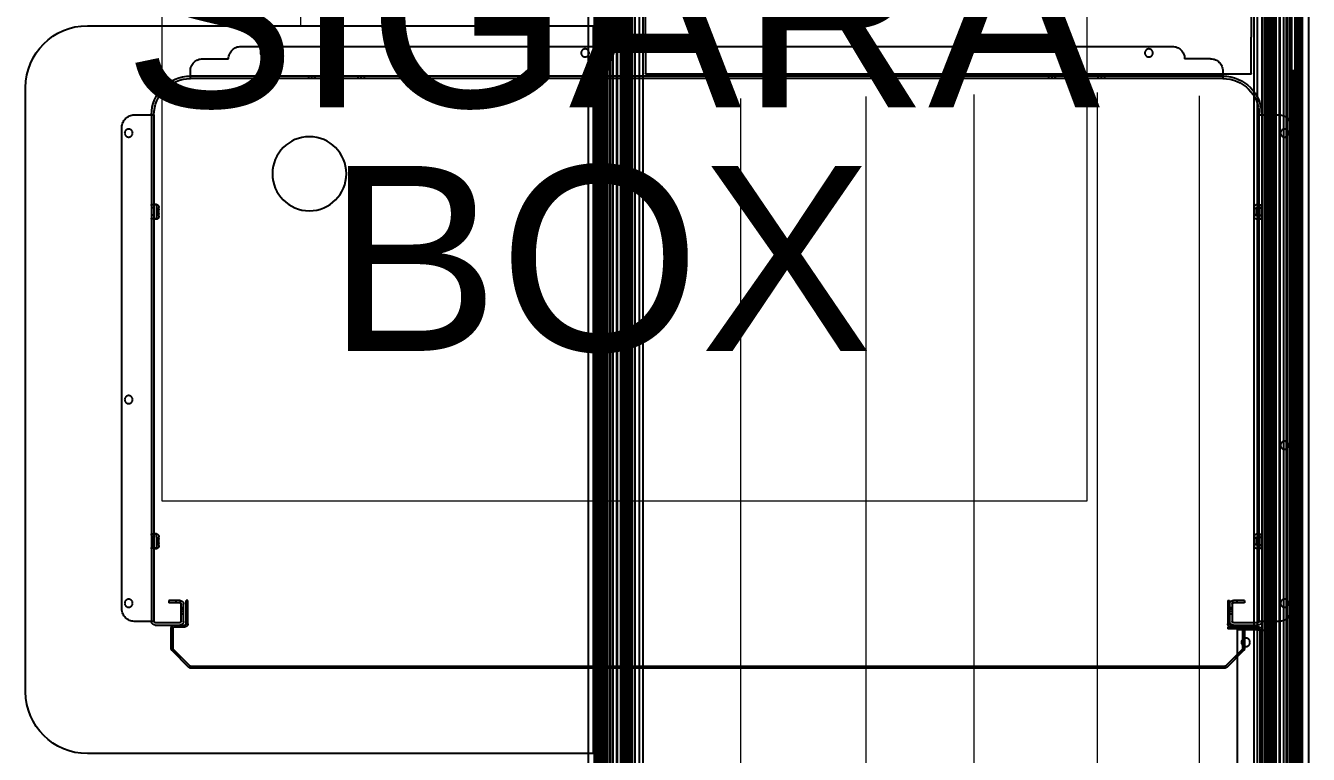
# Model space of a CAD drawing. Extents: x 2698 to 184165, y 3805 to 33846.
# Drawn here: x 162608.5 to 162712.5, y 29877.1 to 29936.1 of the extents above; entities that cross this region are included whole.
import ezdxf
from ezdxf.enums import TextEntityAlignment as Align

# ---------------------------------------------------------------- set-up
doc = ezdxf.new("R2010")
doc.units = 0
doc.header["$LTSCALE"] = 2
doc.linetypes.add('HIDDEN2', pattern=[4.7625, 3.175, -1.5875])
doc.layers.get('0').update_dxf_attribs({"color": 252, "linetype": 'CONTINUOUS'})
doc.layers.add('_MCA-0-MIM', color=252, linetype='CONTINUOUS', lineweight=18)
for name, color, linetype in [('BUTOIR_AVANT', 252, 'CONTINUOUS'), ('JONC_ISOGAINE_20', 252, 'CONTINUOUS'), ('JONC_MAIN_COURAN', 252, 'CONTINUOUS'), ('Planogram', 252, 'CONTINUOUS'), ('PROFIL_ALCAN_20°', 252, 'CONTINUOUS'), ('T01265__', 252, 'CONTINUOUS'), ('T01267__', 252, 'CONTINUOUS'), ('T01268__', 252, 'CONTINUOUS'), ('T01278__', 252, 'CONTINUOUS')]:
    doc.layers.add(name, color=color, linetype=linetype)
doc.styles.get("Standard").update_dxf_attribs({"font": 'arial.ttf'})
doc.styles.add('Text Of Place', font='swissl.ttf', dxfattribs={"height": 50})

# ---------------------------------------------------------------- blocks, each defined once
blk = doc.blocks.new('250 cm kasa')
at = {"ltscale": 25.4}
for p, q in [((7.05, 228.46), (7.05, 127.34)), ((15.31, 228.74), (15.31, 127.34)), ((25.33, 228.58), (25.33, 127.18)), ((34.07, 228.42), (34.07, 126.86)), ((44.24, 228.26), (44.24, 126.86))]:
    blk.add_line(p, q, dxfattribs=at)
at = {"layer": 'BUTOIR_AVANT', "linetype": 'Continuous', "ltscale": 25.4}
for p, q in [((2.83, 235.35), (2.83, 233.22)), ((51.93, 233.22), (51.93, 235.35)), ((2.83, 233.2), (2.83, 233.22)), ((2.83, 232.91), (2.83, 233.2)), ((51.93, 233.22), (51.93, 233.2)), ((51.93, 233.2), (51.93, 232.91)), ((2.83, 230.44), (2.83, 232.91)), ((51.93, 232.91), (51.93, 230.44)), ((2.83, 230.28), (2.83, 230.44)), ((2.88, 230.23), (51.88, 230.23)), ((51.93, 230.44), (51.93, 230.28))]:
    blk.add_line(p, q, dxfattribs=at)
for points in [[(2.83, 230.28), (2.83, 230.26), (2.84, 230.24), (2.87, 230.23), (2.88, 230.23)], [(51.88, 230.23), (51.9, 230.23), (51.92, 230.24), (51.93, 230.26), (51.93, 230.28)]]:
    blk.add_rational_spline(points, [1.17157287525, 1.05719095842, 0.942809041582, 1.05719095842, 1.17157287525], degree=3, dxfattribs=at)
at = {"layer": 'JONC_ISOGAINE_20', "linetype": 'HIDDEN2', "ltscale": 25.4}
for p, q in [((-1.04, 239.74), (-1.04, 69.27)), ((55.81, 119.27), (55.81, 239.74)), ((-1.3, 238.9), (-1.3, 69.27)), ((-0.8, 238.72), (-0.8, 69.27)), ((55.56, 119.27), (55.56, 238.72)), ((56.06, 119.27), (56.06, 238.9)), ((-1.05, 237.16), (-1.05, 69.27)), ((55.82, 119.27), (55.82, 237.16)), ((-0.7, 237.03), (-0.7, 69.27)), ((55.46, 119.27), (55.46, 237.03))]:
    blk.add_line(p, q, dxfattribs=at)
at = {"layer": 'JONC_ISOGAINE_20', "linetype": 'Continuous', "ltscale": 25.4}
for p, q in [((-1.8, 236.95), (-1.8, 69.27)), ((56.56, 119.27), (56.56, 236.94))]:
    blk.add_line(p, q, dxfattribs=at)
at = {"layer": 'JONC_MAIN_COURAN', "linetype": 'HIDDEN2', "ltscale": 25.4}
for p, q in [((0.51, 237.1), (0.51, 131.27)), ((1.01, 237.1), (1.01, 131.27)), ((53.76, 131.27), (53.76, 237.1)), ((54.26, 131.27), (54.26, 237.1)), ((-0.09, 236.78), (-0.09, 131.27)), ((0.21, 236.63), (0.21, 131.27)), ((0.53, 236.63), (0.53, 131.27)), ((1.03, 236.63), (1.03, 131.27)), ((1.31, 236.63), (1.31, 131.27)), ((1.61, 236.78), (1.61, 131.27)), ((1.98, 236.58), (1.98, 131.27)), ((2.35, 236.49), (2.35, 131.27)), ((52.41, 131.27), (52.41, 236.49)), ((52.78, 131.27), (52.78, 236.58)), ((53.16, 131.27), (53.16, 236.78)), ((53.46, 131.27), (53.46, 236.63)), ((53.73, 131.27), (53.73, 236.63)), ((54.23, 131.27), (54.23, 236.63)), ((54.56, 131.27), (54.56, 236.63)), ((54.86, 131.27), (54.86, 236.78))]:
    blk.add_line(p, q, dxfattribs=at)
at = {"layer": 'JONC_MAIN_COURAN', "linetype": 'Continuous', "ltscale": 25.4}
for p, q in [((-0.42, 235.98), (-0.42, 132.27)), ((2.63, 235.28), (2.63, 132.27)), ((52.13, 132.27), (52.13, 235.28)), ((55.19, 132.27), (55.19, 235.98))]:
    blk.add_line(p, q, dxfattribs=at)
at = {"layer": 'PROFIL_ALCAN_20°', "linetype": 'HIDDEN2', "ltscale": 25.4}
for p, q in [((1.28, 240.27), (1.28, 69.27)), ((53.48, 119.27), (53.48, 240.27)), ((-0.26, 240.02), (-0.26, 69.27)), ((0.01, 240.14), (0.01, 69.27)), ((0.56, 240.14), (0.56, 69.27)), ((0.84, 240.02), (0.84, 69.27)), ((53.93, 119.27), (53.93, 240.02)), ((54.2, 119.27), (54.2, 240.14)), ((54.75, 119.27), (54.75, 240.14)), ((55.03, 119.27), (55.03, 240.02)), ((-1.25, 238.91), (-1.25, 69.27)), ((-0.9, 238.82), (-0.9, 69.27)), ((-0.35, 238.7), (-0.35, 69.27)), ((55.11, 119.27), (55.11, 238.7)), ((55.66, 119.27), (55.66, 238.82)), ((56.01, 119.27), (56.01, 238.91)), ((-1.13, 237.15), (-1.13, 69.27)), ((0.93, 237.23), (0.93, 119.27)), ((1.18, 237.23), (1.18, 128.41)), ((1.34, 237.74), (1.34, 69.27)), ((1.38, 237.74), (1.38, 69.27)), ((1.44, 237.68), (1.44, 69.27)), ((1.46, 69.27), (1.46, 237.79)), ((1.46, 237.69), (1.46, 69.27)), ((1.58, 237.21), (1.58, 69.27)), ((1.62, 237.69), (1.62, 69.27)), ((1.63, 237.79), (1.63, 69.27)), ((1.64, 237.68), (1.64, 69.27)), ((1.7, 237.74), (1.7, 69.27)), ((1.74, 237.74), (1.74, 69.27)), ((1.78, 237.8), (1.78, 69.27)), ((52.98, 119.27), (52.98, 237.8)), ((53.02, 119.27), (53.02, 237.74)), ((53.06, 119.27), (53.06, 237.74)), ((53.12, 119.27), (53.12, 237.68)), ((53.14, 119.27), (53.14, 237.79)), ((53.14, 119.27), (53.14, 237.69)), ((53.18, 119.27), (53.18, 237.21)), ((53.3, 119.27), (53.3, 237.69)), ((53.31, 237.79), (53.31, 119.27)), ((53.32, 119.27), (53.32, 237.68)), ((53.38, 119.27), (53.38, 237.74)), ((53.42, 119.27), (53.42, 237.74)), ((53.58, 128.41), (53.58, 237.23)), ((53.83, 119.27), (53.83, 237.23)), ((55.9, 119.27), (55.9, 237.15)), ((-0.6, 69.27), (-0.6, 237)), ((-0.3, 236.78), (-0.3, 69.27)), ((1.73, 236.78), (1.73, 69.27)), ((53.03, 119.27), (53.03, 236.78)), ((55.06, 119.27), (55.06, 236.78)), ((55.36, 237), (55.36, 119.27))]:
    blk.add_line(p, q, dxfattribs=at)
at = {"layer": 'PROFIL_ALCAN_20°', "linetype": 'Continuous', "ltscale": 25.4}
for p, q in [((-1.24, 236.47), (-1.24, 69.27)), ((-1.02, 236.3), (-1.02, 69.27)), ((55.78, 119.27), (55.78, 236.3)), ((56.01, 119.27), (56.01, 236.46))]:
    blk.add_line(p, q, dxfattribs=at)
at = {"layer": 'T01265__', "linetype": 'HIDDEN2', "ltscale": 25.4}
for p, q in [((84.73, 232.47), (9.23, 232.47)), ((6.13, 231.47), (8.23, 231.47)), ((87.83, 231.47), (85.73, 231.47)), ((5.13, 230.47), (5.13, 230.17)), ((5.13, 230.17), (5.13, 229.87)), ((5.13, 230.07), (88.83, 230.07)), ((5.13, 229.87), (88.83, 229.87)), ((14.73, 230.07), (14.73, 229.87)), ((14.98, 229.87), (14.98, 230.07)), ((15.23, 229.87), (15.23, 230.07)), ((15.23, 229.87), (15.23, 230.07)), ((16.73, 230.07), (16.73, 229.87)), ((17.23, 229.87), (17.23, 230.07)), ((18.73, 229.87), (18.73, 230.07)), ((18.73, 230.07), (18.73, 229.87)), ((18.98, 229.87), (18.98, 230.07)), ((19.23, 229.87), (19.23, 230.07)), ((74.73, 230.07), (74.73, 229.87)), ((74.98, 229.87), (74.98, 230.07)), ((75.23, 229.87), (75.23, 230.07)), ((75.23, 229.87), (75.23, 230.07)), ((76.73, 230.07), (76.73, 229.87)), ((77.23, 229.87), (77.23, 230.07)), ((78.73, 229.87), (78.73, 230.07)), ((78.73, 230.07), (78.73, 229.87)), ((78.98, 229.87), (78.98, 230.07)), ((79.23, 229.87), (79.23, 230.07)), ((88.83, 230.17), (88.83, 230.47)), ((88.83, 229.87), (88.83, 230.17)), ((1.88, 226.92), (0.58, 226.92)), ((2.18, 226.92), (1.88, 226.92)), ((2.18, 185.87), (2.18, 226.92)), ((91.78, 226.92), (91.78, 185.87)), ((92.08, 226.92), (91.78, 226.92)), ((91.98, 226.92), (91.98, 185.87)), ((93.38, 226.92), (92.08, 226.92)), ((-0.42, 225.92), (-0.42, 186.87)), ((94.38, 186.87), (94.38, 225.92)), ((2.18, 219.64), (1.98, 219.64)), ((2.01, 218.59), (2.01, 219.53)), ((2.38, 219.66), (2.18, 219.66)), ((2.28, 219.64), (2.18, 219.64)), ((2.28, 219.64), (2.28, 219.38)), ((2.38, 219.41), (2.28, 219.41)), ((2.38, 219.22), (2.38, 219.41)), ((2.58, 219.41), (2.58, 219.22)), ((91.38, 219.22), (91.38, 219.41)), ((91.58, 219.66), (91.78, 219.66)), ((91.58, 219.64), (91.58, 219.38)), ((91.58, 219.64), (91.78, 219.64)), ((91.78, 219.64), (91.98, 219.64)), ((91.96, 218.59), (91.96, 219.53)), ((2.18, 219.38), (1.98, 219.38)), ((2.18, 218.78), (1.98, 218.78)), ((2.18, 218.49), (1.98, 218.49)), ((2.28, 218.49), (2.18, 218.49)), ((2.38, 218.46), (2.18, 218.46)), ((2.28, 219.38), (2.28, 218.78)), ((2.38, 219.38), (2.28, 219.38)), ((2.38, 219.22), (2.28, 219.22)), ((2.38, 218.94), (2.28, 218.94)), ((2.28, 218.78), (2.28, 218.49)), ((2.38, 218.78), (2.28, 218.78)), ((2.38, 218.72), (2.28, 218.72)), ((2.38, 218.94), (2.38, 219.22)), ((2.38, 218.72), (2.38, 218.94)), ((2.58, 219.22), (2.58, 218.94)), ((2.58, 218.94), (2.58, 218.72)), ((91.38, 218.94), (91.38, 219.22)), ((91.38, 218.72), (91.38, 218.94)), ((91.58, 219.38), (91.58, 218.78)), ((91.58, 218.78), (91.58, 218.49)), ((91.58, 218.49), (91.78, 218.49)), ((91.58, 218.46), (91.78, 218.46)), ((91.78, 219.38), (91.98, 219.38)), ((91.78, 218.78), (91.98, 218.78)), ((91.78, 218.49), (91.98, 218.49)), ((2.18, 192.94), (1.98, 192.94)), ((2.18, 192.68), (1.98, 192.68)), ((2.01, 191.89), (2.01, 192.83)), ((2.38, 192.96), (2.18, 192.96)), ((2.28, 192.94), (2.18, 192.94)), ((2.28, 192.94), (2.28, 192.68)), ((2.38, 192.71), (2.28, 192.71)), ((2.38, 192.68), (2.28, 192.68)), ((2.28, 192.68), (2.28, 192.08)), ((2.38, 192.52), (2.28, 192.52)), ((2.38, 192.52), (2.38, 192.71)), ((2.38, 192.24), (2.38, 192.52)), ((2.58, 192.71), (2.58, 192.52)), ((2.58, 192.52), (2.58, 192.24)), ((91.38, 192.52), (91.38, 192.71)), ((91.38, 192.24), (91.38, 192.52)), ((91.58, 192.96), (91.78, 192.96)), ((91.58, 192.68), (91.58, 192.94)), ((91.58, 192.94), (91.78, 192.94)), ((91.58, 192.68), (91.58, 192.08)), ((91.78, 192.94), (91.98, 192.94)), ((91.78, 192.68), (91.98, 192.68)), ((91.96, 192.83), (91.96, 191.89)), ((2.18, 192.08), (1.98, 192.08)), ((2.18, 191.79), (1.98, 191.79)), ((2.28, 191.79), (2.18, 191.79)), ((2.38, 191.76), (2.18, 191.76)), ((2.38, 192.24), (2.28, 192.24)), ((2.38, 192.08), (2.28, 192.08)), ((2.28, 192.08), (2.28, 191.79)), ((2.38, 192.02), (2.28, 192.02)), ((2.38, 192.02), (2.38, 192.24)), ((2.58, 192.24), (2.58, 192.02)), ((91.38, 192.02), (91.38, 192.24)), ((91.58, 192.08), (91.58, 191.79)), ((91.58, 191.79), (91.78, 191.79)), ((91.58, 191.76), (91.78, 191.76)), ((91.78, 192.08), (91.98, 192.08)), ((91.78, 191.79), (91.98, 191.79)), ((3.38, 187.57), (3.38, 187.37)), ((3.38, 187.57), (4.28, 187.57)), ((3.38, 187.37), (4.28, 187.37)), ((3.98, 187.37), (3.98, 187.57)), ((4.31, 187.37), (4.37, 187.56)), ((4.38, 187.27), (4.38, 185.87)), ((4.58, 187.27), (4.58, 185.87)), ((89.38, 185.87), (89.38, 187.27)), ((89.58, 185.87), (89.58, 187.27)), ((89.65, 187.37), (89.6, 187.56)), ((89.68, 187.57), (90.58, 187.57)), ((89.68, 187.37), (90.58, 187.37)), ((89.98, 187.37), (89.98, 187.57)), ((90.58, 187.57), (90.58, 187.37)), ((4.58, 186.99), (4.38, 186.99)), ((4.58, 186.89), (4.38, 186.89)), ((4.38, 186.68), (4.58, 186.68)), ((4.38, 186.46), (4.58, 186.46)), ((89.58, 186.99), (89.38, 186.99)), ((89.58, 186.89), (89.38, 186.89)), ((89.38, 186.68), (89.58, 186.68)), ((89.38, 186.46), (89.58, 186.46)), ((0.58, 185.87), (1.88, 185.87)), ((1.88, 185.87), (2.18, 185.87)), ((4.28, 185.77), (2.28, 185.77)), ((4.28, 185.57), (2.28, 185.57)), ((91.68, 185.77), (89.68, 185.77)), ((91.68, 185.57), (89.68, 185.57)), ((91.78, 185.87), (92.08, 185.87)), ((92.08, 185.87), (93.38, 185.87))]:
    blk.add_line(p, q, dxfattribs=at)
for centre in [(11.13, 231.94), (26.83, 231.94), (56.83, 231.94), (82.83, 231.94), (0.13, 225.45), (93.83, 225.45), (93.83, 203.84), (0.13, 200.14), (0.13, 187.34), (93.83, 187.34)]:
    blk.add_circle(centre, 0.325, dxfattribs=at)
for centre, radius, start, end in [((9.23, 231.47), 1, 90, 180), ((84.73, 231.47), 1, 0, 90), ((6.13, 230.47), 1, 90, 180), ((87.83, 230.47), 1, 0, 90), ((5.13, 226.92), 3.15, 90, 180), ((5.13, 226.92), 2.95, 90, 180), ((88.83, 226.92), 3.15, 0, 90), ((88.83, 226.92), 2.95, 0, 90), ((0.58, 225.92), 1, 90, 180), ((93.38, 225.92), 1, 0, 90), ((4.28, 187.27), 0.3, 0, 90), ((4.28, 187.27), 0.1, 0, 90), ((89.68, 187.27), 0.3, 90, 180), ((89.68, 187.27), 0.1, 90, 180), ((0.58, 186.87), 1, 180, 270), ((93.38, 186.87), 1, 270, 0), ((2.28, 185.87), 0.3, 180, 270), ((2.28, 185.87), 0.1, 180, 270), ((4.28, 185.87), 0.1, 270, 0), ((4.28, 185.87), 0.3, 270, 0), ((89.68, 185.87), 0.3, 180, 270), ((89.68, 185.87), 0.1, 180, 270), ((91.68, 185.87), 0.1, 270, 0), ((91.68, 185.87), 0.3, 270, 0)]:
    blk.add_arc(centre, radius, start, end, dxfattribs=at)
for centre, major_axis, ratio, start_param, end_param in [((2.18, 219.66), (0, 0.252), 0.79452, 1.570796, 2.094395), ((2.18, 219.64), (0, 0.205), 0.974117, 1.570796, 2.094395), ((2.38, 219.41), (0, -0.252), 0.79452, 1.570796, 3.141593), ((91.58, 219.41), (0, 0.252), 0.79452, 0, 1.570796), ((91.78, 219.66), (0, -0.252), 0.79452, 1.047198, 1.570796), ((91.78, 219.64), (0, -0.205), 0.974117, 1.047198, 1.570796), ((2.18, 218.49), (0, 0.207), 0.965926, 1.047198, 1.570796), ((2.18, 218.46), (0, 0.261), 0.767327, 1.047198, 1.570796), ((2.38, 219.22), (-0.2, 0), 0.79452, 3.141593, 4.712389), ((2.38, 218.94), (-0.2, 0), 0.767327, 1.570796, 3.141593), ((2.38, 218.72), (0, 0.261), 0.767327, 3.141593, 4.712389), ((91.58, 219.22), (-0.2, 0), 0.79452, 4.712389, 6.283185), ((91.58, 218.94), (-0.2, 0), 0.767327, 0, 1.570796), ((91.58, 218.72), (0, -0.261), 0.767327, 4.712389, 6.283185), ((91.78, 218.46), (0, 0.261), 0.767327, 4.712389, 5.235988), ((91.78, 218.49), (0, -0.207), 0.965926, 1.570796, 2.094395), ((2.18, 192.96), (0, 0.252), 0.79452, 1.570796, 2.094395), ((2.18, 192.94), (0, 0.205), 0.974117, 1.570796, 2.094395), ((2.38, 192.71), (0, -0.252), 0.79452, 1.570796, 3.141593), ((2.38, 192.52), (-0.2, 0), 0.79452, 3.141593, 4.712389), ((91.58, 192.71), (0, -0.252), 0.79452, 3.141593, 4.712389), ((91.58, 192.52), (0.2, 0), 0.79452, 1.570796, 3.141593), ((91.78, 192.96), (0, 0.252), 0.79452, 4.18879, 4.712389), ((91.78, 192.94), (0, -0.205), 0.974117, 1.047198, 1.570796), ((2.18, 191.76), (0, -0.261), 0.767327, 4.18879, 4.712389), ((2.18, 191.79), (0, 0.207), 0.965926, 1.047198, 1.570796), ((2.38, 192.24), (-0.2, 0), 0.767327, 1.570796, 3.141593), ((2.38, 192.02), (0, 0.261), 0.767327, 3.141593, 4.712389), ((91.58, 192.24), (0.2, 0), 0.767327, 3.141593, 4.712389), ((91.58, 192.02), (0, 0.261), 0.767327, 1.570796, 3.141593), ((91.78, 191.76), (0, 0.261), 0.767327, 4.712389, 5.235988), ((91.78, 191.79), (0, -0.207), 0.965926, 1.570796, 2.094395)]:
    blk.add_ellipse(centre, major_axis=major_axis, ratio=ratio, start_param=start_param, end_param=end_param, dxfattribs=at)
at = {"layer": 'T01267__', "linetype": 'HIDDEN2', "ltscale": 25.4}
for p, q in [((4.73, 187.57), (4.58, 187.57)), ((4.58, 187.57), (4.58, 185.67)), ((4.73, 187.57), (4.73, 185.67)), ((89.03, 185.67), (89.03, 187.57)), ((89.03, 187.57), (89.18, 187.57)), ((89.18, 185.67), (89.18, 187.57)), ((4.73, 186.99), (4.58, 186.99)), ((4.58, 186.68), (4.73, 186.68)), ((3.38, 185.32), (3.38, 183.67)), ((3.53, 185.22), (3.38, 185.22)), ((3.53, 185.32), (3.53, 183.67)), ((4.48, 185.57), (3.63, 185.57)), ((4.48, 185.42), (3.63, 185.42)), ((3.65, 185.42), (3.65, 185.57)), ((90.13, 185.57), (89.28, 185.57)), ((90.13, 185.42), (89.28, 185.42)), ((90.12, 185.42), (90.12, 185.57)), ((90.23, 183.67), (90.23, 185.32)), ((90.23, 185.22), (90.38, 185.22)), ((90.38, 183.67), (90.38, 185.32)), ((3.46, 183.5), (4.81, 182.14)), ((3.56, 183.6), (4.92, 182.25)), ((88.85, 182.25), (90.2, 183.6)), ((88.96, 182.14), (90.31, 183.5)), ((4.99, 182.22), (88.78, 182.22)), ((4.99, 182.07), (88.78, 182.07)), ((5.42, 182.22), (5.42, 182.07)), ((6.34, 182.07), (6.34, 182.22)), ((14.92, 182.22), (14.92, 182.07)), ((15.84, 182.07), (15.84, 182.22)), ((30.88, 182.22), (30.88, 182.07)), ((62.88, 182.22), (62.88, 182.07)), ((77.92, 182.22), (77.92, 182.07)), ((78.84, 182.07), (78.84, 182.22)), ((87.42, 182.22), (87.42, 182.07)), ((88.34, 182.07), (88.34, 182.22))]:
    blk.add_line(p, q, dxfattribs=at)
for centre, radius, start, end in [((3.63, 185.32), 0.25, 90, 180), ((3.63, 185.32), 0.1, 90, 180), ((4.48, 185.67), 0.1, 270, 0), ((4.48, 185.67), 0.25, 270, 0), ((89.28, 185.67), 0.25, 180, 270), ((89.28, 185.67), 0.1, 180, 270), ((90.13, 185.32), 0.25, 0, 90), ((90.13, 185.32), 0.1, 0, 90), ((3.63, 183.67), 0.25, 180, 225), ((3.63, 183.67), 0.1, 180, 225), ((90.13, 183.67), 0.1, 315, 0), ((90.13, 183.67), 0.25, 315, 0), ((4.99, 182.32), 0.25, 225, 270), ((4.99, 182.32), 0.1, 225, 270), ((88.78, 182.32), 0.1, 270, 315), ((88.78, 182.32), 0.25, 270, 315)]:
    blk.add_arc(centre, radius, start, end, dxfattribs=at)
at = {"layer": 'T01268__', "linetype": 'HIDDEN2', "ltscale": 25.4}
for p, q in [((1.92, 185.17), (1.98, 185.17)), ((2.13, 185.17), (1.98, 185.17)), ((1.98, 185.17), (2.13, 185.17)), ((2.13, 185.17), (2.13, 119.39)), ((2.23, 185.17), (2.13, 185.17)), ((2.23, 185.42), (3.63, 185.42)), ((2.23, 185.27), (4.73, 185.27)), ((2.23, 185.17), (3.98, 185.17)), ((3.38, 185.27), (3.38, 185.42)), ((3.38, 185.32), (3.38, 185.42)), ((3.73, 185.27), (3.73, 185.42)), ((3.73, 185.27), (3.73, 185.42)), ((3.98, 185.17), (3.98, 174.03)), ((4.48, 185.42), (4.73, 185.42)), ((4.73, 185.42), (4.73, 185.27)), ((0.98, 184.17), (0.98, 57.17))]:
    blk.add_line(p, q, dxfattribs=at)
blk.add_circle((3.28, 184.17), 0.35, dxfattribs=at)
for centre, radius, start, end in [((1.98, 184.17), 1, 95.7392, 180), ((1.98, 184.17), 1, 90, 95.7392), ((1.92, 185.01), 0.165, 90.1388, 104.1467), ((2.23, 185.17), 0.25, 90, 180), ((2.23, 185.17), 0.1, 90, 180)]:
    blk.add_arc(centre, radius, start, end, dxfattribs=at)
at = {"layer": 'T01278__', "linetype": 'HIDDEN2', "ltscale": 25.4}
for p, q in [((56.18, 234.15), (56.18, 175.15)), ((56.56, 234.15), (56.18, 234.15)), ((56.18, 175.15), (56.56, 175.15))]:
    blk.add_line(p, q, dxfattribs=at)
at = {"layer": 'T01278__', "linetype": 'Continuous', "ltscale": 25.4}
for p, q in [((97.18, 234.15), (56.56, 234.15)), ((102.18, 180.15), (102.18, 229.15)), ((56.56, 175.15), (97.18, 175.15))]:
    blk.add_line(p, q, dxfattribs=at)
blk.add_circle((79.18, 222.15), 3, dxfattribs=at)
for centre, start, end in [((97.18, 229.15), 0, 90), ((97.18, 180.15), 270, 0)]:
    blk.add_arc(centre, 5, start, end, dxfattribs=at)
at = {"layer": 'Planogram'}
for tag, p, height in [('KILITLI', (5.02, 93.53), 0.1), ('ALAN', (5.02, 92.53), 0.5), ('TIP', (5.02, 91.53), 0.5), ('ALT_TIP', (5.02, 90.53), 0.5), ('TANIM', (5.02, 89.53), 0.5), ('ALT_TANIM', (5.02, 88.53), 0.5), ('KAPAK', (5.02, 87.53), 0.5), ('YAPI', (5.02, 86.53), 0.5), ('KULLANIM_SEKLI', (5.02, 85.53), 0.5), ('KULLANIM', (5.02, 84.53), 0.5), ('DERINLIK', (5.02, 83.53), 0.5), ('UZUNLUK', (5.02, 82.53), 0.5), ('YUKSEKLIK', (5.02, 81.53), 0.5)]:
    blk.add_attdef(tag, p, '', height=height, dxfattribs=at)
blk = doc.blocks.new('ZEMİN KAT')
for p, q in [((170057.36, 29936.12), (170057.36, 29999.12)), ((170060.36, 29936.12), (170060.36, 29999.12)), ((170060.36, 29936.12), (170057.36, 29936.12))]:
    blk.add_line(p, q)
blk.add_lwpolyline([(170121.09, 29897.61), (170121.09, 29952.61), (170046.09, 29952.61), (170046.09, 29897.61)], close=True)
at = {"linetype": 'Continuous', "xscale": -1}
blk.add_blockref('250 cm kasa', (170137.23, 29701.97), dxfattribs=at)
at = {"style": 'Text Of Place'}
for s, p in [('SİGARA', (170082.58, 29929.51)), ('BOX', (170081.58, 29909.76))]:
    blk.add_text(s, height=15, dxfattribs=at).set_placement(p, align=Align.CENTER)
for tag, p in [('PLN_ID', (172923.07, 31560.21)), ('FORMAT', (174194.75, 31176.9)), ('UNITE_SAYISI', (174194.95, 31176.65)), ('PLANOGRAM_ADI', (174195.28, 31176.24)), ('GRUP', (174195.11, 31176.44)), ('PLN_ID', (173932.96, 31088.8)), ('FORMAT', (173764.03, 30846.27)), ('UNITE_SAYISI', (173764.22, 30846.03)), ('PLANOGRAM_ADI', (173764.55, 30845.61)), ('GRUP', (173764.39, 30845.81)), ('PLN_ID', (173765.43, 30824.23)), ('PLN_ID', (173999.9, 30002.66)), ('FORMAT', (170580.58, 29917.48)), ('UNITE_SAYISI', (170580.78, 29917.24)), ('GRUP', (170580.94, 29917.03)), ('PLANOGRAM_ADI', (170581.11, 29916.83)), ('PLN_ID', (170581.99, 29895.45)), ('FORMAT', (169488.77, 29510.59)), ('UNITE_SAYISI', (169488.97, 29510.35)), ('GRUP', (169489.13, 29510.13)), ('PLANOGRAM_ADI', (169489.3, 29509.94)), ('PLN_ID', (169490.17, 29488.55)), ('FORMAT', (173143.41, 29324.4)), ('UNITE_SAYISI', (173143.61, 29324.16)), ('PLANOGRAM_ADI', (173143.94, 29323.75)), ('GRUP', (173143.77, 29323.95)), ('PLN_ID', (173144.81, 29302.36))]:
    blk.add_attdef(tag, p, '', height=0.162, rotation=35.4182)
at = {"color": 252}
for tag, p in [('FORMAT', (173517.63, 30361.88)), ('UNITE_SAYISI', (173517.82, 30361.64)), ('PLANOGRAM_ADI', (173518.15, 30361.23)), ('GRUP', (173517.99, 30361.43)), ('PLN_ID', (173519.03, 30339.85)), ('UNITE_SAYISI', (174014.9, 29570.97)), ('FORMAT', (174014.71, 29571.22)), ('GRUP', (174015.07, 29570.76)), ('PLANOGRAM_ADI', (174015.23, 29570.56)), ('PLN_ID', (174016.11, 29549.18))]:
    blk.add_attdef(tag, p, '', height=0.162, rotation=35.4182, dxfattribs=at)
at = {"layer": 'Planogram'}
for tag, p, height, rotation in [('YUKSEKLIK', (172905.05, 31699.57), 0.5, 180), ('YUKSEKLIK', (173410.05, 31699.57), 0.5, 180), ('UZUNLUK', (172905.05, 31698.57), 0.5, 180), ('UZUNLUK', (173410.05, 31698.57), 0.5, 180), ('DERINLIK', (172905.05, 31697.57), 0.5, 180), ('DERINLIK', (173410.05, 31697.57), 0.5, 180), ('KULLANIM', (172905.05, 31696.57), 0.5, 180), ('KULLANIM', (173410.05, 31696.57), 0.5, 180), ('KULLANIM_SEKLI', (172905.05, 31695.57), 0.5, 180), ('KULLANIM_SEKLI', (173410.05, 31695.57), 0.5, 180), ('YAPI', (172905.05, 31694.57), 0.5, 180), ('YAPI', (173410.05, 31694.57), 0.5, 180), ('KAPAK', (172905.05, 31693.57), 0.5, 180), ('KAPAK', (173410.05, 31693.57), 0.5, 180), ('ALT_TANIM', (172905.05, 31692.57), 0.5, 180), ('ALT_TANIM', (173410.05, 31692.57), 0.5, 180), ('TANIM', (172905.05, 31691.57), 0.5, 180), ('TANIM', (173410.05, 31691.57), 0.5, 180), ('ALT_TIP', (172905.05, 31690.57), 0.5, 180), ('ALT_TIP', (173410.05, 31690.57), 0.5, 180), ('TIP', (172905.05, 31689.57), 0.5, 180), ('TIP', (173410.05, 31689.57), 0.5, 180), ('ALAN', (172905.05, 31688.57), 0.5, 180), ('ALAN', (173410.05, 31688.57), 0.5, 180), ('KILITLI', (172905.05, 31687.57), 0.1, 180), ('KILITLI', (173410.05, 31687.57), 0.1, 180), ('YUKSEKLIK', (173413.39, 31616), 0.5, 270), ('UZUNLUK', (173414.39, 31616), 0.5, 270), ('DERINLIK', (173415.39, 31616), 0.5, 270), ('KULLANIM', (173416.39, 31616), 0.5, 270), ('KULLANIM_SEKLI', (173417.39, 31616), 0.5, 270), ('YAPI', (173418.39, 31616), 0.5, 270), ('KAPAK', (173419.39, 31616), 0.5, 270), ('ALT_TANIM', (173420.39, 31616), 0.5, 270), ('TANIM', (173421.39, 31616), 0.5, 270), ('ALT_TIP', (173422.39, 31616), 0.5, 270), ('TIP', (173423.39, 31616), 0.5, 270), ('ALAN', (173424.39, 31616), 0.5, 270), ('KILITLI', (173425.39, 31616), 0.1, 270), ('YUKSEKLIK', (173511.98, 31599.42), 0.5, 180), ('YUKSEKLIK', (174141.98, 31599.42), 0.5, 180), ('UZUNLUK', (173511.98, 31598.42), 0.5, 180), ('UZUNLUK', (174141.98, 31598.42), 0.5, 180), ('KULLANIM', (173511.98, 31596.42), 0.5, 180), ('DERINLIK', (173511.98, 31597.42), 0.5, 180), ('KULLANIM', (174141.98, 31596.42), 0.5, 180), ('DERINLIK', (174141.98, 31597.42), 0.5, 180), ('KULLANIM_SEKLI', (173511.98, 31595.42), 0.5, 180), ('KULLANIM_SEKLI', (174141.98, 31595.42), 0.5, 180), ('YAPI', (173511.98, 31594.42), 0.5, 180), ('YAPI', (174141.98, 31594.42), 0.5, 180), ('KAPAK', (173511.98, 31593.42), 0.5, 180), ('KAPAK', (174141.98, 31593.42), 0.5, 180), ('ALT_TANIM', (173511.98, 31592.42), 0.5, 180), ('ALT_TANIM', (174141.98, 31592.42), 0.5, 180), ('TANIM', (173511.98, 31591.42), 0.5, 180), ('TANIM', (174141.98, 31591.42), 0.5, 180), ('ALT_TIP', (173511.98, 31590.42), 0.5, 180), ('ALT_TIP', (174141.98, 31590.42), 0.5, 180), ('TIP', (173511.98, 31589.42), 0.5, 180), ('TIP', (174141.98, 31589.42), 0.5, 180), ('ALAN', (173511.98, 31588.42), 0.5, 180), ('ALAN', (174141.98, 31588.42), 0.5, 180), ('KILITLI', (173511.98, 31587.42), 0.1, 180), ('KILITLI', (174141.98, 31587.42), 0.1, 180), ('YUKSEKLIK', (173413.39, 31517), 0.5, 270), ('UZUNLUK', (173414.39, 31517), 0.5, 270), ('DERINLIK', (173415.39, 31517), 0.5, 270), ('KULLANIM', (173416.39, 31517), 0.5, 270), ('KULLANIM_SEKLI', (173417.39, 31517), 0.5, 270), ('YAPI', (173418.39, 31517), 0.5, 270), ('KAPAK', (173419.39, 31517), 0.5, 270), ('ALT_TANIM', (173420.39, 31517), 0.5, 270), ('TANIM', (173421.39, 31517), 0.5, 270), ('ALT_TIP', (173422.39, 31517), 0.5, 270), ('TIP', (173423.39, 31517), 0.5, 270), ('ALAN', (173424.39, 31517), 0.5, 270), ('KILITLI', (173425.39, 31517), 0.1, 270), ('YUKSEKLIK', (174167.32, 31514.11), 0.5, 270), ('UZUNLUK', (174168.32, 31514.11), 0.5, 270), ('DERINLIK', (174169.32, 31514.11), 0.5, 270), ('KULLANIM', (174170.32, 31514.11), 0.5, 270), ('KULLANIM_SEKLI', (174171.32, 31514.11), 0.5, 270), ('YAPI', (174172.32, 31514.11), 0.5, 270), ('KAPAK', (174173.32, 31514.11), 0.5, 270), ('ALT_TANIM', (174174.32, 31514.11), 0.5, 270), ('TANIM', (174175.32, 31514.11), 0.5, 270), ('ALT_TIP', (174176.32, 31514.11), 0.5, 270), ('TIP', (174177.32, 31514.11), 0.5, 270), ('ALAN', (174178.32, 31514.11), 0.5, 270), ('KILITLI', (174179.32, 31514.11), 0.1, 270), ('KULLANIM_SEKLI', (174251.9, 31259.11), 0.5, 90), ('ALT_TANIM', (174248.9, 31259.11), 0.5, 90), ('YUKSEKLIK', (174255.9, 31259.11), 0.5, 90), ('ALT_TIP', (174246.9, 31259.11), 0.5, 90), ('KULLANIM', (174252.9, 31259.11), 0.5, 90), ('DERINLIK', (174253.9, 31259.11), 0.5, 90), ('UZUNLUK', (174254.9, 31259.11), 0.5, 90), ('ALAN', (174244.9, 31259.11), 0.5, 90), ('TANIM', (174247.9, 31259.11), 0.5, 90), ('KAPAK', (174249.9, 31259.11), 0.5, 90), ('YAPI', (174250.9, 31259.11), 0.5, 90), ('KILITLI', (174243.9, 31259.11), 0.1, 90), ('TIP', (174245.9, 31259.11), 0.5, 90), ('KULLANIM_SEKLI', (173992.31, 30934.24), 0.5, 90), ('ALT_TANIM', (173989.31, 30934.24), 0.5, 90), ('KULLANIM', (173993.31, 30934.24), 0.5, 90), ('DERINLIK', (173994.31, 30934.24), 0.5, 90), ('UZUNLUK', (173995.31, 30934.24), 0.5, 90), ('YUKSEKLIK', (173996.31, 30934.24), 0.5, 90), ('ALT_TIP', (173987.31, 30934.24), 0.5, 90), ('TANIM', (173988.31, 30934.24), 0.5, 90), ('KAPAK', (173990.31, 30934.24), 0.5, 90), ('ALAN', (173985.31, 30934.24), 0.5, 90), ('TIP', (173986.31, 30934.24), 0.5, 90), ('YAPI', (173991.31, 30934.24), 0.5, 90), ('YUKSEKLIK', (173907.74, 30934.24), 0.5, 270), ('UZUNLUK', (173908.74, 30934.24), 0.5, 270), ('DERINLIK', (173909.74, 30934.24), 0.5, 270), ('KULLANIM', (173910.74, 30934.24), 0.5, 270), ('KULLANIM_SEKLI', (173911.74, 30934.24), 0.5, 270), ('YAPI', (173912.74, 30934.24), 0.5, 270), ('KAPAK', (173913.74, 30934.24), 0.5, 270), ('ALT_TANIM', (173914.74, 30934.24), 0.5, 270), ('TANIM', (173915.74, 30934.24), 0.5, 270), ('ALT_TIP', (173916.74, 30934.24), 0.5, 270), ('TIP', (173917.74, 30934.24), 0.5, 270), ('ALAN', (173918.74, 30934.24), 0.5, 270), ('KILITLI', (173919.74, 30934.24), 0.1, 270), ('KILITLI', (173984.31, 30934.24), 0.1, 90), ('YUKSEKLIK', (169421.81, 30001.88), 0.5, 270), ('UZUNLUK', (169422.81, 30001.88), 0.5, 270), ('DERINLIK', (169423.81, 30001.88), 0.5, 270), ('KULLANIM', (169424.81, 30001.88), 0.5, 270), ('KULLANIM_SEKLI', (169425.81, 30001.88), 0.5, 270), ('YAPI', (169426.81, 30001.88), 0.5, 270), ('KAPAK', (169427.81, 30001.88), 0.5, 270), ('ALT_TANIM', (169428.81, 30001.88), 0.5, 270), ('TANIM', (169429.81, 30001.88), 0.5, 270), ('ALT_TIP', (169430.81, 30001.88), 0.5, 270), ('TIP', (169431.81, 30001.88), 0.5, 270), ('ALAN', (169432.81, 30001.88), 0.5, 270), ('KILITLI', (169433.81, 30001.88), 0.1, 270), ('YUKSEKLIK', (169420.38, 29996.88), 0.5, 270), ('UZUNLUK', (169421.38, 29996.88), 0.5, 270), ('DERINLIK', (169422.38, 29996.88), 0.5, 270), ('KULLANIM', (169423.38, 29996.88), 0.5, 270), ('KULLANIM_SEKLI', (169424.38, 29996.88), 0.5, 270), ('YAPI', (169425.38, 29996.88), 0.5, 270), ('KAPAK', (169426.38, 29996.88), 0.5, 270), ('ALT_TANIM', (169427.38, 29996.88), 0.5, 270), ('TANIM', (169428.38, 29996.88), 0.5, 270), ('ALT_TIP', (169429.38, 29996.88), 0.5, 270), ('TIP', (169430.38, 29996.88), 0.5, 270), ('ALAN', (169431.38, 29996.88), 0.5, 270), ('KILITLI', (169432.38, 29996.88), 0.1, 270), ('YUKSEKLIK', (169420.38, 29746.88), 0.5, 270), ('UZUNLUK', (169421.38, 29746.88), 0.5, 270), ('DERINLIK', (169422.38, 29746.88), 0.5, 270), ('KULLANIM', (169423.38, 29746.88), 0.5, 270), ('KULLANIM_SEKLI', (169424.38, 29746.88), 0.5, 270), ('YAPI', (169425.38, 29746.88), 0.5, 270), ('KAPAK', (169426.38, 29746.88), 0.5, 270), ('ALT_TANIM', (169427.38, 29746.88), 0.5, 270), ('TANIM', (169428.38, 29746.88), 0.5, 270), ('ALT_TIP', (169429.38, 29746.88), 0.5, 270), ('TIP', (169430.38, 29746.88), 0.5, 270), ('ALAN', (169431.38, 29746.88), 0.5, 270), ('KILITLI', (169432.38, 29746.88), 0.1, 270), ('YUKSEKLIK', (169421.81, 29496.88), 0.5, 270), ('UZUNLUK', (169422.81, 29496.88), 0.5, 270), ('DERINLIK', (169423.81, 29496.88), 0.5, 270), ('KULLANIM', (169424.81, 29496.88), 0.5, 270), ('KULLANIM_SEKLI', (169425.81, 29496.88), 0.5, 270), ('YAPI', (169426.81, 29496.88), 0.5, 270), ('KAPAK', (169427.81, 29496.88), 0.5, 270), ('ALT_TANIM', (169428.81, 29496.88), 0.5, 270), ('TANIM', (169429.81, 29496.88), 0.5, 270), ('ALT_TIP', (169430.81, 29496.88), 0.5, 270), ('TIP', (169431.81, 29496.88), 0.5, 270), ('ALAN', (169432.81, 29496.88), 0.5, 270), ('KILITLI', (169433.81, 29496.88), 0.1, 270)]:
    blk.add_attdef(tag, p, '', height=height, rotation=rotation, dxfattribs=at)
for tag, p, height in [('ALAN', (173761.98, 31526.63), 0.5), ('KILITLI', (173761.98, 31527.63), 0.1), ('TIP', (173761.98, 31525.63), 0.5), ('ALT_TIP', (173761.98, 31524.63), 0.5), ('TANIM', (173761.98, 31523.63), 0.5), ('KILITLI', (173511.98, 31522.85), 0.1), ('ALT_TANIM', (173761.98, 31522.63), 0.5), ('ALAN', (173511.98, 31521.85), 0.5), ('KAPAK', (173761.98, 31521.63), 0.5), ('TIP', (173511.98, 31520.85), 0.5), ('YAPI', (173761.98, 31520.63), 0.5), ('ALT_TIP', (173511.98, 31519.85), 0.5), ('KULLANIM_SEKLI', (173761.98, 31519.63), 0.5), ('TANIM', (173511.98, 31518.85), 0.5), ('KULLANIM', (173761.98, 31518.63), 0.5), ('ALT_TANIM', (173511.98, 31517.85), 0.5), ('DERINLIK', (173761.98, 31517.63), 0.5), ('YAPI', (173511.98, 31515.85), 0.5), ('KAPAK', (173511.98, 31516.85), 0.5), ('UZUNLUK', (173761.98, 31516.63), 0.5), ('KULLANIM_SEKLI', (173511.98, 31514.85), 0.5), ('YUKSEKLIK', (173761.98, 31515.63), 0.5), ('KULLANIM', (173511.98, 31513.85), 0.5), ('DERINLIK', (173511.98, 31512.85), 0.5), ('UZUNLUK', (173511.98, 31511.85), 0.5), ('YUKSEKLIK', (173511.98, 31510.85), 0.5), ('ALAN', (173279.27, 29266.91), 0.5), ('KILITLI', (173279.27, 29267.91), 0.1), ('TIP', (173279.27, 29265.91), 0.5), ('ALT_TIP', (173279.27, 29264.91), 0.5), ('TANIM', (173279.27, 29263.91), 0.5), ('ALT_TANIM', (173279.27, 29262.91), 0.5), ('KAPAK', (173279.27, 29261.91), 0.5), ('YAPI', (173279.27, 29260.91), 0.5), ('KULLANIM_SEKLI', (173279.27, 29259.91), 0.5), ('KULLANIM', (173279.27, 29258.91), 0.5), ('DERINLIK', (173279.27, 29257.91), 0.5), ('UZUNLUK', (173279.27, 29256.91), 0.5), ('YUKSEKLIK', (173279.27, 29255.91), 0.5)]:
    blk.add_attdef(tag, p, '', height=height, dxfattribs=at)
at = {"layer": 'Planogram', "color": 252}
for tag, p, height in [('ALAN', (173023.25, 31229.96), 0.5), ('KILITLI', (173023.25, 31230.96), 0.1), ('ALAN', (173383.38, 31229.96), 0.5), ('KILITLI', (173383.38, 31230.96), 0.1), ('TIP', (173023.25, 31228.96), 0.5), ('TIP', (173383.38, 31228.96), 0.5), ('ALT_TIP', (173023.25, 31227.96), 0.5), ('ALT_TIP', (173383.38, 31227.96), 0.5), ('TANIM', (173023.25, 31226.96), 0.5), ('TANIM', (173383.38, 31226.96), 0.5), ('ALT_TANIM', (173023.25, 31225.96), 0.5), ('ALT_TANIM', (173383.38, 31225.96), 0.5), ('KAPAK', (173023.25, 31224.96), 0.5), ('KAPAK', (173383.38, 31224.96), 0.5), ('YAPI', (173023.25, 31223.96), 0.5), ('YAPI', (173383.38, 31223.96), 0.5), ('KULLANIM_SEKLI', (173023.25, 31222.96), 0.5), ('KULLANIM_SEKLI', (173383.38, 31222.96), 0.5), ('KULLANIM', (173023.25, 31221.96), 0.5), ('KULLANIM', (173383.38, 31221.96), 0.5), ('DERINLIK', (173023.25, 31220.96), 0.5), ('DERINLIK', (173383.38, 31220.96), 0.5), ('UZUNLUK', (173023.25, 31219.96), 0.5), ('UZUNLUK', (173383.38, 31219.96), 0.5), ('YUKSEKLIK', (173023.25, 31218.96), 0.5), ('YUKSEKLIK', (173383.38, 31218.96), 0.5), ('KILITLI', (173023.25, 30404.96), 0.1), ('ALAN', (173023.25, 30403.96), 0.5), ('TIP', (173023.25, 30402.96), 0.5), ('ALT_TIP', (173023.25, 30401.96), 0.5), ('TANIM', (173023.25, 30400.96), 0.5), ('ALT_TANIM', (173023.25, 30399.96), 0.5), ('KAPAK', (173023.25, 30398.96), 0.5), ('YAPI', (173023.25, 30397.96), 0.5), ('KULLANIM_SEKLI', (173023.25, 30396.96), 0.5), ('KULLANIM', (173023.25, 30395.96), 0.5), ('DERINLIK', (173023.25, 30394.96), 0.5), ('UZUNLUK', (173023.25, 30393.96), 0.5), ('YUKSEKLIK', (173023.25, 30392.96), 0.5), ('KILITLI', (173385.25, 30354.96), 0.1), ('ALAN', (173385.25, 30353.96), 0.5), ('TIP', (173385.25, 30352.96), 0.5), ('ALT_TIP', (173385.25, 30351.96), 0.5), ('TANIM', (173385.25, 30350.96), 0.5), ('ALT_TANIM', (173385.25, 30349.96), 0.5), ('KAPAK', (173385.25, 30348.96), 0.5), ('YAPI', (173385.25, 30347.96), 0.5), ('KULLANIM_SEKLI', (173385.25, 30346.96), 0.5), ('KULLANIM', (173385.25, 30345.96), 0.5), ('DERINLIK', (173385.25, 30344.96), 0.5), ('YUKSEKLIK', (173385.25, 30342.96), 0.5), ('UZUNLUK', (173385.25, 30343.96), 0.5)]:
    blk.add_attdef(tag, p, '', height=height, dxfattribs=at)
for tag, p, height, rotation in [('YUKSEKLIK', (173386.68, 31217.53), 0.5, 270), ('UZUNLUK', (173387.68, 31217.53), 0.5, 270), ('DERINLIK', (173388.68, 31217.53), 0.5, 270), ('KULLANIM', (173389.68, 31217.53), 0.5, 270), ('KULLANIM_SEKLI', (173390.68, 31217.53), 0.5, 270), ('YAPI', (173391.68, 31217.53), 0.5, 270), ('KAPAK', (173392.68, 31217.53), 0.5, 270), ('ALT_TANIM', (173393.68, 31217.53), 0.5, 270), ('TANIM', (173394.68, 31217.53), 0.5, 270), ('ALT_TIP', (173395.68, 31217.53), 0.5, 270), ('TIP', (173396.68, 31217.53), 0.5, 270), ('ALAN', (173397.68, 31217.53), 0.5, 270), ('KILITLI', (173398.68, 31217.53), 0.1, 270), ('KULLANIM_SEKLI', (173103.83, 31032.53), 0.5, 90), ('KULLANIM_SEKLI', (173202.83, 31032.53), 0.5, 90), ('ALT_TANIM', (173100.83, 31032.53), 0.5, 90), ('KULLANIM', (173104.83, 31032.53), 0.5, 90), ('YUKSEKLIK', (173107.83, 31032.53), 0.5, 90), ('ALT_TANIM', (173199.83, 31032.53), 0.5, 90), ('KULLANIM', (173203.83, 31032.53), 0.5, 90), ('YUKSEKLIK', (173206.83, 31032.53), 0.5, 90), ('ALT_TIP', (173098.83, 31032.53), 0.5, 90), ('DERINLIK', (173105.83, 31032.53), 0.5, 90), ('UZUNLUK', (173106.83, 31032.53), 0.5, 90), ('ALT_TIP', (173197.83, 31032.53), 0.5, 90), ('DERINLIK', (173204.83, 31032.53), 0.5, 90), ('UZUNLUK', (173205.83, 31032.53), 0.5, 90), ('ALAN', (173096.83, 31032.53), 0.5, 90), ('TANIM', (173099.83, 31032.53), 0.5, 90), ('KAPAK', (173101.83, 31032.53), 0.5, 90), ('YAPI', (173102.83, 31032.53), 0.5, 90), ('ALAN', (173195.83, 31032.53), 0.5, 90), ('TANIM', (173198.83, 31032.53), 0.5, 90), ('KAPAK', (173200.83, 31032.53), 0.5, 90), ('YAPI', (173201.83, 31032.53), 0.5, 90), ('KILITLI', (173095.83, 31032.53), 0.1, 90), ('TIP', (173097.83, 31032.53), 0.5, 90), ('KILITLI', (173194.83, 31032.53), 0.1, 90), ('TIP', (173196.83, 31032.53), 0.5, 90), ('YUKSEKLIK', (173386.68, 31007.53), 0.5, 270), ('UZUNLUK', (173387.68, 31007.53), 0.5, 270), ('DERINLIK', (173388.68, 31007.53), 0.5, 270), ('KULLANIM', (173389.68, 31007.53), 0.5, 270), ('KULLANIM_SEKLI', (173390.68, 31007.53), 0.5, 270), ('YAPI', (173391.68, 31007.53), 0.5, 270), ('KAPAK', (173392.68, 31007.53), 0.5, 270), ('ALT_TANIM', (173393.68, 31007.53), 0.5, 270), ('TANIM', (173394.68, 31007.53), 0.5, 270), ('ALT_TIP', (173395.68, 31007.53), 0.5, 270), ('TIP', (173396.68, 31007.53), 0.5, 270), ('ALAN', (173397.68, 31007.53), 0.5, 270), ('KILITLI', (173398.68, 31007.53), 0.1, 270), ('KULLANIM_SEKLI', (173564.83, 30868.53), 0.5, 90), ('ALT_TANIM', (173561.83, 30868.53), 0.5, 90), ('KULLANIM', (173565.83, 30868.53), 0.5, 90), ('DERINLIK', (173566.83, 30868.53), 0.5, 90), ('UZUNLUK', (173567.83, 30868.53), 0.5, 90), ('YUKSEKLIK', (173568.83, 30868.53), 0.5, 90), ('ALT_TIP', (173559.83, 30868.53), 0.5, 90), ('TANIM', (173560.83, 30868.53), 0.5, 90), ('KAPAK', (173562.83, 30868.53), 0.5, 90), ('ALAN', (173557.83, 30868.53), 0.5, 90), ('YAPI', (173563.83, 30868.53), 0.5, 90), ('KILITLI', (173556.83, 30868.53), 0.1, 90), ('TIP', (173558.83, 30868.53), 0.5, 90), ('YUKSEKLIK', (173485.68, 30868.53), 0.5, 270), ('UZUNLUK', (173486.68, 30868.53), 0.5, 270), ('DERINLIK', (173487.68, 30868.53), 0.5, 270), ('KULLANIM', (173488.68, 30868.53), 0.5, 270), ('KULLANIM_SEKLI', (173489.68, 30868.53), 0.5, 270), ('YAPI', (173490.68, 30868.53), 0.5, 270), ('KAPAK', (173491.68, 30868.53), 0.5, 270), ('ALT_TANIM', (173492.68, 30868.53), 0.5, 270), ('TANIM', (173493.68, 30868.53), 0.5, 270), ('ALT_TIP', (173494.68, 30868.53), 0.5, 270), ('TIP', (173495.68, 30868.53), 0.5, 270), ('ALAN', (173496.68, 30868.53), 0.5, 270), ('KILITLI', (173497.68, 30868.53), 0.1, 270), ('KULLANIM_SEKLI', (173103.83, 30847.53), 0.5, 90), ('KULLANIM_SEKLI', (173202.83, 30847.53), 0.5, 90), ('ALT_TANIM', (173100.83, 30847.53), 0.5, 90), ('KULLANIM', (173104.83, 30847.53), 0.5, 90), ('YUKSEKLIK', (173107.83, 30847.53), 0.5, 90), ('ALT_TANIM', (173199.83, 30847.53), 0.5, 90), ('KULLANIM', (173203.83, 30847.53), 0.5, 90), ('YUKSEKLIK', (173206.83, 30847.53), 0.5, 90), ('ALT_TIP', (173098.83, 30847.53), 0.5, 90), ('KAPAK', (173101.83, 30847.53), 0.5, 90), ('DERINLIK', (173105.83, 30847.53), 0.5, 90), ('UZUNLUK', (173106.83, 30847.53), 0.5, 90), ('ALT_TIP', (173197.83, 30847.53), 0.5, 90), ('KAPAK', (173200.83, 30847.53), 0.5, 90), ('DERINLIK', (173204.83, 30847.53), 0.5, 90), ('UZUNLUK', (173205.83, 30847.53), 0.5, 90), ('ALAN', (173096.83, 30847.53), 0.5, 90), ('TANIM', (173099.83, 30847.53), 0.5, 90), ('YAPI', (173102.83, 30847.53), 0.5, 90), ('ALAN', (173195.83, 30847.53), 0.5, 90), ('TANIM', (173198.83, 30847.53), 0.5, 90), ('YAPI', (173201.83, 30847.53), 0.5, 90), ('KILITLI', (173095.83, 30847.53), 0.1, 90), ('TIP', (173097.83, 30847.53), 0.5, 90), ('KILITLI', (173194.83, 30847.53), 0.1, 90), ('TIP', (173196.83, 30847.53), 0.5, 90), ('KULLANIM_SEKLI', (173103.83, 30662.53), 0.5, 90), ('KULLANIM_SEKLI', (173202.83, 30662.53), 0.5, 90), ('ALT_TANIM', (173100.83, 30662.53), 0.5, 90), ('KULLANIM', (173104.83, 30662.53), 0.5, 90), ('UZUNLUK', (173106.83, 30662.53), 0.5, 90), ('YUKSEKLIK', (173107.83, 30662.53), 0.5, 90), ('ALT_TANIM', (173199.83, 30662.53), 0.5, 90), ('KULLANIM', (173203.83, 30662.53), 0.5, 90), ('UZUNLUK', (173205.83, 30662.53), 0.5, 90), ('YUKSEKLIK', (173206.83, 30662.53), 0.5, 90), ('ALT_TIP', (173098.83, 30662.53), 0.5, 90), ('KAPAK', (173101.83, 30662.53), 0.5, 90), ('DERINLIK', (173105.83, 30662.53), 0.5, 90), ('ALT_TIP', (173197.83, 30662.53), 0.5, 90), ('KAPAK', (173200.83, 30662.53), 0.5, 90), ('DERINLIK', (173204.83, 30662.53), 0.5, 90), ('ALAN', (173096.83, 30662.53), 0.5, 90), ('TANIM', (173099.83, 30662.53), 0.5, 90), ('YAPI', (173102.83, 30662.53), 0.5, 90), ('ALAN', (173195.83, 30662.53), 0.5, 90), ('TANIM', (173198.83, 30662.53), 0.5, 90), ('YAPI', (173201.83, 30662.53), 0.5, 90), ('KILITLI', (173095.83, 30662.53), 0.1, 90), ('TIP', (173097.83, 30662.53), 0.5, 90), ('KILITLI', (173194.83, 30662.53), 0.1, 90), ('TIP', (173196.83, 30662.53), 0.5, 90), ('YUKSEKLIK', (173485.68, 30658.53), 0.5, 270), ('YAPI', (173490.68, 30658.53), 0.5, 270), ('ALT_TANIM', (173492.68, 30658.53), 0.5, 270), ('TANIM', (173493.68, 30658.53), 0.5, 270), ('ALT_TIP', (173494.68, 30658.53), 0.5, 270), ('TIP', (173495.68, 30658.53), 0.5, 270), ('ALAN', (173496.68, 30658.53), 0.5, 270), ('KILITLI', (173497.68, 30658.53), 0.1, 270), ('UZUNLUK', (173486.68, 30658.53), 0.5, 270), ('DERINLIK', (173487.68, 30658.53), 0.5, 270), ('KULLANIM', (173488.68, 30658.53), 0.5, 270), ('KULLANIM_SEKLI', (173489.68, 30658.53), 0.5, 270), ('KAPAK', (173491.68, 30658.53), 0.5, 270), ('KULLANIM_SEKLI', (173465.83, 30612.53), 0.5, 90), ('ALT_TANIM', (173462.83, 30612.53), 0.5, 90), ('KULLANIM', (173466.83, 30612.53), 0.5, 90), ('YUKSEKLIK', (173469.83, 30612.53), 0.5, 90), ('ALT_TIP', (173460.83, 30612.53), 0.5, 90), ('KAPAK', (173463.83, 30612.53), 0.5, 90), ('DERINLIK', (173467.83, 30612.53), 0.5, 90), ('UZUNLUK', (173468.83, 30612.53), 0.5, 90), ('ALAN', (173458.83, 30612.53), 0.5, 90), ('TANIM', (173461.83, 30612.53), 0.5, 90), ('YAPI', (173464.83, 30612.53), 0.5, 90), ('KILITLI', (173457.83, 30612.53), 0.1, 90), ('TIP', (173459.83, 30612.53), 0.5, 90), ('KULLANIM_SEKLI', (173103.83, 30477.53), 0.5, 90), ('KULLANIM_SEKLI', (173202.83, 30477.53), 0.5, 90), ('ALT_TANIM', (173100.83, 30477.53), 0.5, 90), ('KULLANIM', (173104.83, 30477.53), 0.5, 90), ('DERINLIK', (173105.83, 30477.53), 0.5, 90), ('UZUNLUK', (173106.83, 30477.53), 0.5, 90), ('YUKSEKLIK', (173107.83, 30477.53), 0.5, 90), ('ALT_TANIM', (173199.83, 30477.53), 0.5, 90), ('KULLANIM', (173203.83, 30477.53), 0.5, 90), ('DERINLIK', (173204.83, 30477.53), 0.5, 90), ('UZUNLUK', (173205.83, 30477.53), 0.5, 90), ('YUKSEKLIK', (173206.83, 30477.53), 0.5, 90), ('ALT_TIP', (173098.83, 30477.53), 0.5, 90), ('KAPAK', (173101.83, 30477.53), 0.5, 90), ('ALT_TIP', (173197.83, 30477.53), 0.5, 90), ('KAPAK', (173200.83, 30477.53), 0.5, 90), ('ALAN', (173096.83, 30477.53), 0.5, 90), ('TANIM', (173099.83, 30477.53), 0.5, 90), ('YAPI', (173102.83, 30477.53), 0.5, 90), ('ALAN', (173195.83, 30477.53), 0.5, 90), ('TANIM', (173198.83, 30477.53), 0.5, 90), ('YAPI', (173201.83, 30477.53), 0.5, 90), ('KILITLI', (173095.83, 30477.53), 0.1, 90), ('TIP', (173097.83, 30477.53), 0.5, 90), ('KILITLI', (173194.83, 30477.53), 0.1, 90), ('TIP', (173196.83, 30477.53), 0.5, 90), ('KULLANIM_SEKLI', (173465.83, 30427.53), 0.5, 90), ('ALT_TANIM', (173462.83, 30427.53), 0.5, 90), ('KULLANIM', (173466.83, 30427.53), 0.5, 90), ('UZUNLUK', (173468.83, 30427.53), 0.5, 90), ('YUKSEKLIK', (173469.83, 30427.53), 0.5, 90), ('ALT_TIP', (173460.83, 30427.53), 0.5, 90), ('KAPAK', (173463.83, 30427.53), 0.5, 90), ('DERINLIK', (173467.83, 30427.53), 0.5, 90), ('ALAN', (173458.83, 30427.53), 0.5, 90), ('TANIM', (173461.83, 30427.53), 0.5, 90), ('YAPI', (173464.83, 30427.53), 0.5, 90), ('KILITLI', (173457.83, 30427.53), 0.1, 90), ('TIP', (173459.83, 30427.53), 0.5, 90), ('YUKSEKLIK', (173408.09, 29970.54), 0.5, 270), ('UZUNLUK', (173409.09, 29970.54), 0.5, 270), ('DERINLIK', (173410.09, 29970.54), 0.5, 270), ('KULLANIM', (173411.09, 29970.54), 0.5, 270), ('KULLANIM_SEKLI', (173412.09, 29970.54), 0.5, 270), ('YAPI', (173413.09, 29970.54), 0.5, 270), ('KAPAK', (173414.09, 29970.54), 0.5, 270), ('ALT_TANIM', (173415.09, 29970.54), 0.5, 270), ('TANIM', (173416.09, 29970.54), 0.5, 270), ('ALT_TIP', (173417.09, 29970.54), 0.5, 270), ('TIP', (173418.09, 29970.54), 0.5, 270), ('ALAN', (173419.09, 29970.54), 0.5, 270), ('KILITLI', (173420.09, 29970.54), 0.1, 270), ('YUKSEKLIK', (173494.09, 29970.54), 0.5, 270), ('UZUNLUK', (173495.09, 29970.54), 0.5, 270), ('DERINLIK', (173496.09, 29970.54), 0.5, 270), ('KULLANIM', (173497.09, 29970.54), 0.5, 270), ('KULLANIM_SEKLI', (173498.09, 29970.54), 0.5, 270), ('YAPI', (173499.09, 29970.54), 0.5, 270), ('KAPAK', (173500.09, 29970.54), 0.5, 270), ('ALT_TANIM', (173501.09, 29970.54), 0.5, 270), ('TANIM', (173502.09, 29970.54), 0.5, 270), ('ALT_TIP', (173503.09, 29970.54), 0.5, 270), ('TIP', (173504.09, 29970.54), 0.5, 270), ('ALAN', (173505.09, 29970.54), 0.5, 270), ('KILITLI', (173506.09, 29970.54), 0.1, 270), ('KULLANIM_SEKLI', (174064.45, 29449.65), 0.5, 90), ('ALT_TANIM', (174061.45, 29449.65), 0.5, 90), ('YUKSEKLIK', (174068.45, 29449.65), 0.5, 90), ('ALT_TIP', (174059.45, 29449.65), 0.5, 90), ('KULLANIM', (174065.45, 29449.65), 0.5, 90), ('DERINLIK', (174066.45, 29449.65), 0.5, 90), ('UZUNLUK', (174067.45, 29449.65), 0.5, 90), ('ALAN', (174057.45, 29449.65), 0.5, 90), ('TANIM', (174060.45, 29449.65), 0.5, 90), ('KAPAK', (174062.45, 29449.65), 0.5, 90), ('TIP', (174058.45, 29449.65), 0.5, 90), ('YAPI', (174063.45, 29449.65), 0.5, 90), ('KILITLI', (174056.45, 29449.65), 0.1, 90)]:
    blk.add_attdef(tag, p, '', height=height, rotation=rotation, dxfattribs=at)

msp = doc.modelspace()

# ---------------------------------------------------------------- block references
at = {"layer": '_MCA-0-MIM'}
msp.add_blockref('ZEMİN KAT', (-7426.56, 0), dxfattribs=at)

doc.saveas('drawing.dxf')
